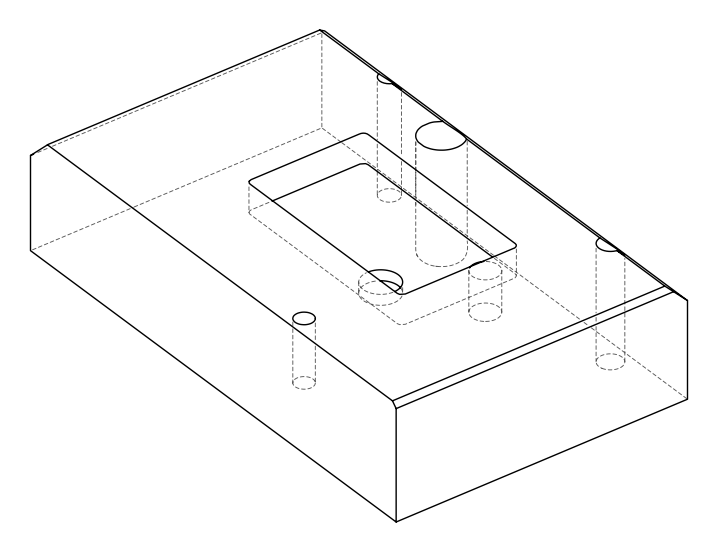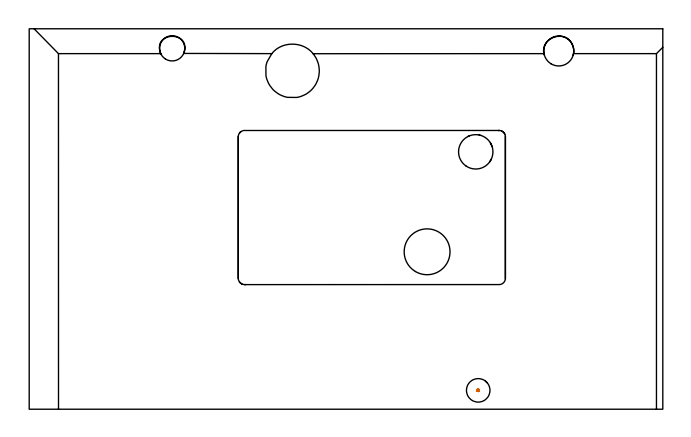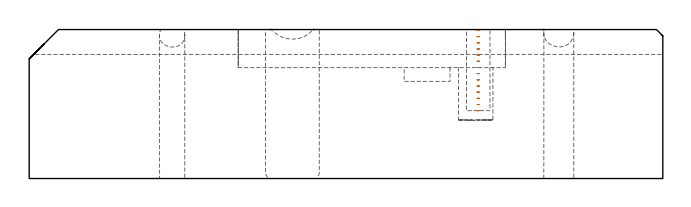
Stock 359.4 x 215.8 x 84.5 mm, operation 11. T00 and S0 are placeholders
(PLAN: 11 operations, 8 tool changes, 126.3 min)
(1 DRILL_THROUGH_HOLE_FROM_SOLID_MATERIAL | STEP1HOLE | NXT0301_042 | 0.36 min | 3322 mm3)
(2 DRILL_TO_ENLARGE_THROUGH_HOLE | STEP1HOLE | UGT0301_275 | 0.37 min | 10224 mm3)
(3 INDEXABLE_INSERT_DRILL_THROUGH_HOLE_FROM_SOLID | STEP1HOLE_1 | NXT0302_005 | 0.35 min | 19150 mm3)
(4 INDEXABLE_INSERT_DRILL_BLIND_HOLE_FROM_SOLID | STEP1POCKET | NXT0302_010 | 0.13 min | 15324 mm3)
(5 INDEXABLE_INSERT_DRILL_BLIND_HOLE_FROM_SOLID_1 | STEP1POCKET_2 | UGT0302_005 | 0.05 min | 15595 mm3)
(6 AREA_MILL | FG_CHAMFER_SURFACE | UGT0205_001 | 14.29 min | 34564 mm3)
(7 AREA_MILL_1 | FG_CHAMFER_SURFACE_1 | UGT0205_001 | 10.41 min | 28569 mm3)
(8 AREA_MILL_2 | FG_CHAMFER_SURFACE_2 | UGT0205_001 | 3.41 min | 1329 mm3)
(9 MILL_RECTANGULAR_POCKET | POCKET_RECTANGULAR_STRAIGHT | NXT0201_008 | Follow Part, ap 1.5, ae 75% | 92.77 min | 267900 mm3)
(10 MILL_THROUGH_HOLE_FROM_SOLID_MATERIAL | STEP1HOLE_2 | NXT0201_007 | Circular | 3.8 min | 61223 mm3)
(11 MILL_BLIND_HOLE_FROM_SOLID_MATERIAL | STEP1POCKET_1 | UGT0201_129 | Spiral | 0.38 min | 6400 mm3)
(TOOL NXT0301_042 | Carbide Drill 7.1mm [860.1-0710-057A1-MM 2214] | D7.1 PA140 FL85 Z2)
(TOOL UGT0301_275 | Twist Drill 14.3 mm | D14.3 PA118 FL114 Z2)
(TOOL NXT0302_005 | Index. Insert Drill 17mm [880-D1700L20-05] | D17 PA176 FL85 Z2)
(TOOL NXT0302_010 | Index. Insert Drill 19.5mm [880-D1950L25-05] | D19.5 PA176 FL98 Z2)
(TOOL UGT0302_005 | Indexable Insert Drill 26mm | D26 PA180 FL50 Z2)
(TOOL UGT0205_001 | Chamfer Mill 20 x 3 x 45 deg. | D20 FL50 Z2)
(TOOL NXT0201_008 | ENDMILL 6mm [2P460-0600-NA 1630] | D6 FL26 Z6)
(TOOL NXT0201_007 | ENDMILL 25mm [R216.25-25050GCK54P 1620] | D25 R3 FL54 Z5)
(TOOL UGT0201_129 | Carbide End Mill 11.9 | D11.9 FL15 Z4)
(OP 11 MILL_BLIND_HOLE_FROM_SOLID_MATERIAL)
G17 G21 G94 G90
T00 M6
G54
G17 G0 G90 X254.7 Y10.7 S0 M3
G43 Z94.5 H0
Z84.
G94 G3 X255.05 Y11.05 R0.35 F250.
X254.7 Y11.4 R0.35
X254. Y10.7 R0.7
X254.7 Y11.4 R-0.7
X254.35 Y11.05 R0.35
X254.7 Y10.7 R0.35
G0 Z80.5
G3 X255.05 Y11.05 R0.35
X254.7 Y11.4 R0.35
X254. Y10.7 R0.7
X254.7 Y11.4 R-0.7
X254.35 Y11.05 R0.35
X254.7 Y10.7 R0.35
G0 Z77.
G3 X255.05 Y11.05 R0.35
X254.7 Y11.4 R0.35
X254. Y10.7 R0.7
X254.7 Y11.4 R-0.7
X254.35 Y11.05 R0.35
X254.7 Y10.7 R0.35
G0 Z73.5
G3 X255.05 Y11.05 R0.35
X254.7 Y11.4 R0.35
X254. Y10.7 R0.7
X254.7 Y11.4 R-0.7
X254.35 Y11.05 R0.35
X254.7 Y10.7 R0.35
G0 Z70.
G3 X255.05 Y11.05 R0.35
X254.7 Y11.4 R0.35
X254. Y10.7 R0.7
X254.7 Y11.4 R-0.7
X254.35 Y11.05 R0.35
X254.7 Y10.7 R0.35
G0 Z66.5
G3 X255.05 Y11.05 R0.35
X254.7 Y11.4 R0.35
X254. Y10.7 R0.7
X254.7 Y11.4 R-0.7
X254.35 Y11.05 R0.35
X254.7 Y10.7 R0.35
G0 Z63.
G3 X255.05 Y11.05 R0.35
X254.7 Y11.4 R0.35
X254. Y10.7 R0.7
X254.7 Y11.4 R-0.7
X254.35 Y11.05 R0.35
X254.7 Y10.7 R0.35
G0 Z59.5
G3 X255.05 Y11.05 R0.35
X254.7 Y11.4 R0.35
X254. Y10.7 R0.7
X254.7 Y11.4 R-0.7
X254.35 Y11.05 R0.35
X254.7 Y10.7 R0.35
G0 Z56.
G3 X255.05 Y11.05 R0.35
X254.7 Y11.4 R0.35
X254. Y10.7 R0.7
X254.7 Y11.4 R-0.7
X254.35 Y11.05 R0.35
X254.7 Y10.7 R0.35
G0 Z52.5
G3 X255.05 Y11.05 R0.35
X254.7 Y11.4 R0.35
X254. Y10.7 R0.7
X254.7 Y11.4 R-0.7
X254.35 Y11.05 R0.35
X254.7 Y10.7 R0.35
G0 Z49.
G3 X255.05 Y11.05 R0.35
X254.7 Y11.4 R0.35
X254. Y10.7 R0.7
X254.7 Y11.4 R-0.7
X254.35 Y11.05 R0.35
X254.7 Y10.7 R0.35
G0 Z45.5
G3 X255.05 Y11.05 R0.35
X254.7 Y11.4 R0.35
X254. Y10.7 R0.7
X254.7 Y11.4 R-0.7
X254.35 Y11.05 R0.35
X254.7 Y10.7 R0.35
G0 Z42.
G3 X255.05 Y11.05 R0.35
X254.7 Y11.4 R0.35
X254. Y10.7 R0.7
X254.7 Y11.4 R-0.7
X254.35 Y11.05 R0.35
X254.7 Y10.7 R0.35
G0 Z38.5
G3 X255.05 Y11.05 R0.35
X254.7 Y11.4 R0.35
X254. Y10.7 R0.7
X254.7 Y11.4 R-0.7
X254.35 Y11.05 R0.35
X254.7 Y10.7 R0.35
G0 Z94.5
M5
M2
